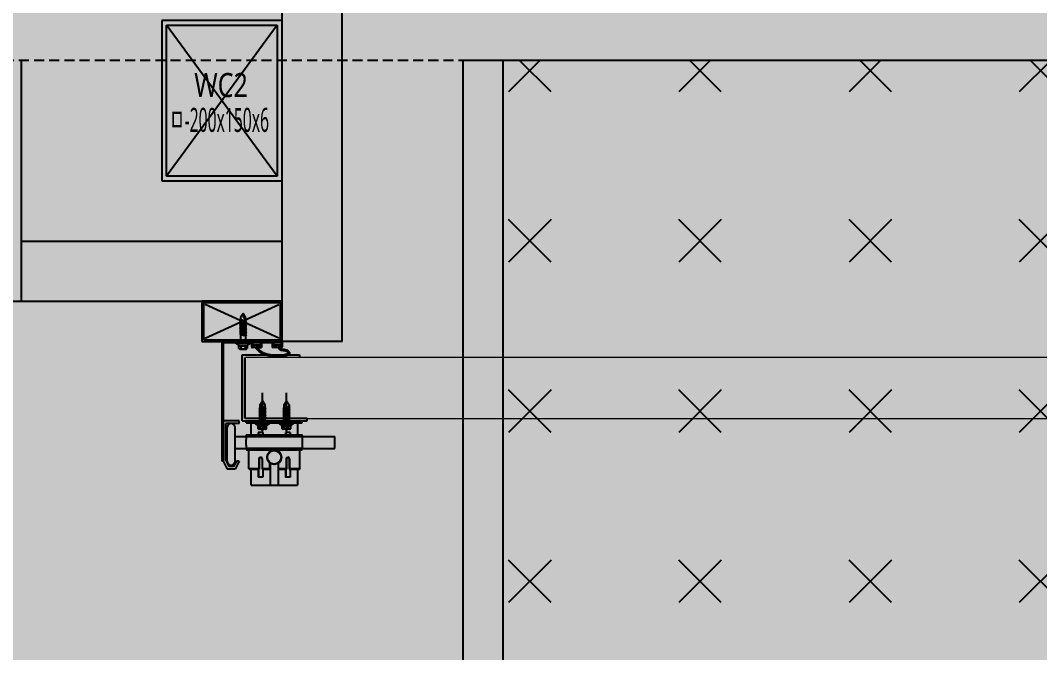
# Model space of a CAD drawing. Header units: millimetres. Extents: x 13515 to 183937, y -33900 to -660.
# Drawn here: x 119370.96 to 119390.84, y -19632.33 to -19620 of the extents above; entities that cross this region are included whole.
import ezdxf
from ezdxf.enums import TextEntityAlignment as Align

# ---------------------------------------------------------------- set-up
doc = ezdxf.new("R2010")
doc.units = ezdxf.units.MM
doc.header["$LTSCALE"] = 100
doc.header["$MEASUREMENT"] = 0
doc.header["$PDSIZE"] = -10
doc.linetypes.add('HIDDEN2', pattern=[0.1875, 0.125, -0.0625])
doc.layers.get('0').update_dxf_attribs({"linetype": 'CONTINUOUS'})
doc.layers.get('Defpoints').update_dxf_attribs({"color": 171, "linetype": 'CONTINUOUS'})
for name, color, linetype in [('254', 254, 'CONTINUOUS'), ('A0-000 XR 평면도$0$도크레벨러', 8, 'CONTINUOUS'), ('ELE9', 9, 'CONTINUOUS'), ('h COLUMN', 252, 'CONTINUOUS')]:
    doc.layers.add(name, color=color, linetype=linetype)
doc.styles.add('TE', font='malgun_0.ttf')

# ---------------------------------------------------------------- blocks, each defined once
blk = doc.blocks.new('*U142')
at = {"color": 0, "linetype": 'ByBlock'}
for p, q in [((100, 75), (-100, 75)), ((-100, 75), (-100, -75)), ((-94, 69), (94, 69)), ((-94, -69), (-94, 69)), ((94, 69), (94, -69)), ((100, -75), (100, 75)), ((-100, -75), (100, -75)), ((94, -69), (-94, -69))]:
    blk.add_line(p, q, dxfattribs=at)
at = {"layer": 'Defpoints'}
blk.add_point((0, 0), dxfattribs=at)
blk = doc.blocks.new('WC2')
at = {"layer": 'h COLUMN', "ltscale": 0.1}
for p, q in [((69, -94), (-69, 94)), ((69, 94), (-69, -94))]:
    blk.add_line(p, q, dxfattribs=at)
at = {"layer": 'h COLUMN', "ltscale": 0.1, "rotation": 90}
blk.add_blockref('*U142', (0, 0), dxfattribs=at)
at = {"layer": 'Defpoints', "style": 'TE'}
for s, width, p in [('WC2', 0.8, (-34.4, 19.4)), ('ㅁ-200x150x6', 0.5, (-65.3, -24))]:
    blk.add_text(s, height=30, dxfattribs=dict(at, width=width)).set_placement(p, align=Align.MIDDLE_LEFT)
blk = doc.blocks.new('지상1층 WC 배치')
at = {"ltscale": 10000}
blk.add_blockref('WC2', (64900, -26650), dxfattribs=at)
blk = doc.blocks.new('A0-000 XR 평면도$0$A$C38510432')
at = {"layer": 'A0-000 XR 평면도$0$도크레벨러', "ltscale": 0.1}
h = blk.add_hatch(dxfattribs=at)
h.set_pattern_fill('CROSS', color=256, scale=600, angle=45)
h.set_pattern_definition([(45, (-8091212.42, -1472050.7), (1e-14, 212.1320344), [75, -225]), (135, (-8091159.39, -1472050.7), (-212.1320344, 3e-14), [75, -225])])
h.paths.add_polyline_path([(0, 1950), (2950, 1950), (2950, 50), (0, 50)])
for points in [[(0, 2000), (3000, 2000), (3000, 0), (0, 0)], [(0, 1950), (2950, 1950), (2950, 50), (0, 50)]]:
    blk.add_lwpolyline(points, close=True, dxfattribs=at)
blk = doc.blocks.new('FGHJ')
at = {"layer": 'ELE9'}
h = blk.add_hatch(color=256, dxfattribs=at)
h.dxf.hatch_style = 1
edge = h.paths.add_edge_path()
edge.add_line((37046271.8, 39990), (37046269.8, 39990))
edge.add_spline(control_points=[(37046269.8, 39990), (37046270.1, 39989.5), (37046270.4, 39989), (37046270.8, 39988.5)], knot_values=[0, 0, 0, 0, 1.802776, 1.802776, 1.802776, 1.802776], degree=3, periodic=0)
edge.add_line((37046270.8, 39988.5), (37046271, 39988.3))
edge.add_line((37046271, 39988.3), (37046271.5, 39987.6))
edge.add_line((37046271.5, 39987.6), (37046272.4, 39987.3))
edge.add_line((37046272.4, 39987.3), (37046273.7, 39986.8))
edge.add_spline(control_points=[(37046273.7, 39986.8), (37046277.8, 39986.4), (37046282.7, 39985.8), (37046283.7, 39979.8), (37046279.5, 39978.3), (37046274.9, 39977.1), (37046267.1, 39976.7), (37046261.5, 39977.6), (37046258, 39978.1)], knot_values=[0, 0, 0, 0, 10.510022, 12.30215, 15.888405, 21.408051, 27.790202, 38.523805, 38.523805, 38.523805, 38.523805], degree=3, periodic=0)
edge.add_spline(control_points=[(37046258, 39978.1), (37046257.9, 39978.1), (37046254.7, 39978.8), (37046247.2, 39981.1), (37046242.2, 39986.8), (37046239.4, 39990)], knot_values=[81.368069, 81.368069, 81.368069, 81.368069, 81.427954, 91.382666, 103.911951, 103.911951, 103.911951, 103.911951], degree=3, periodic=0)
edge.add_line((37046239.4, 39990), (37046238.8, 39990))
edge.add_line((37046238.8, 39990), (37046238.8, 39992))
edge.add_line((37046238.8, 39992), (37046246.8, 39992))
edge.add_line((37046246.8, 39992), (37046246.8, 39990))
edge.add_line((37046246.8, 39990), (37046241.4, 39990))
edge.add_spline(control_points=[(37046241.4, 39990), (37046241.7, 39989.7), (37046242, 39989.3), (37046242.4, 39988.9)], knot_values=[101.110526, 101.110526, 101.110526, 101.110526, 102.614786, 102.614786, 102.614786, 102.614786], degree=3, periodic=0)
edge.add_line((37046242.4, 39988.9), (37046242.4, 39988.5))
edge.add_line((37046242.4, 39988.5), (37046242.7, 39988.5))
edge.add_spline(control_points=[(37046242.7, 39988.5), (37046242.8, 39988.4), (37046242.9, 39988.3), (37046244.1, 39987), (37046245.2, 39985.9), (37046247, 39984.4), (37046247.6, 39984), (37046248.8, 39983.1), (37046249.4, 39982.7), (37046251.7, 39981.5), (37046253.4, 39980.8), (37046256.1, 39980.1), (37046257, 39979.8), (37046258, 39979.6), (37046258.1, 39979.6), (37046258.2, 39979.6)], knot_values=[81.408921, 81.408921, 81.408921, 81.408921, 81.846453, 81.846453, 86.724969, 86.724969, 89.164228, 89.164228, 91.603486, 91.603486, 97.394899, 97.394899, 100.290605, 100.290605, 100.605478, 100.605478, 100.605478, 100.605478], degree=3, periodic=0)
edge.add_spline(control_points=[(37046258.2, 39979.6), (37046259, 39979.4), (37046259.8, 39979.3), (37046261.8, 39979), (37046262.9, 39978.9), (37046264.7, 39978.7), (37046265.3, 39978.6), (37046266, 39978.6)], knot_values=[72.981686, 72.981686, 72.981686, 72.981686, 75.56252, 75.56252, 79.405214, 79.405214, 81.408921, 81.408921, 81.408921, 81.408921], degree=3, periodic=0)
edge.add_spline(control_points=[(37046266, 39978.6), (37046266.8, 39978.5), (37046267.6, 39978.5), (37046268.5, 39978.5), (37046268.6, 39978.5), (37046268.7, 39978.5)], knot_values=[24.457688, 24.457688, 24.457688, 24.457688, 26.980257, 26.980257, 27.239597, 27.239597, 27.239597, 27.239597], degree=3, periodic=0)
edge.add_spline(control_points=[(37046268.7, 39978.5), (37046269.6, 39978.5), (37046270.4, 39978.5), (37046272.3, 39978.5), (37046273.4, 39978.6), (37046275.3, 39978.9), (37046276.3, 39979.1), (37046277.7, 39979.5), (37046278.2, 39979.6), (37046279, 39979.8), (37046279.3, 39979.9), (37046279.8, 39980.1), (37046280.1, 39980.2), (37046280.6, 39980.4), (37046280.9, 39980.4), (37046281.3, 39980.6), (37046281.5, 39980.7), (37046281.8, 39980.9), (37046281.9, 39981), (37046281.9, 39981.1), (37046281.9, 39981.1), (37046281.9, 39981.1), (37046281.9, 39981.1), (37046281.9, 39981.2), (37046281.9, 39981.3), (37046281.9, 39981.5), (37046281.9, 39981.6), (37046281.8, 39981.9), (37046281.7, 39982), (37046281.6, 39982.3), (37046281.5, 39982.5), (37046281.1, 39982.8), (37046280.9, 39982.9), (37046280.6, 39983.8), (37046279.9, 39983.9), (37046279.2, 39984.4), (37046278.5, 39984.7), (37046277.5, 39984.8), (37046276.9, 39984.9), (37046273.1, 39985.4)], knot_values=[0, 0, 0, 0, 2.699013, 2.699013, 5.918469, 5.918469, 9.137924, 9.137924, 10.747652, 10.747652, 11.552515, 11.552515, 12.357379, 12.357379, 13.187027, 13.187027, 14.016674, 14.016674, 14.846322, 14.846322, 15.271824, 15.271824, 15.697327, 15.697327, 16.368626, 16.368626, 17.039926, 17.039926, 17.711225, 17.711225, 18.939482, 18.939482, 20.167739, 20.167739, 21.883718, 21.883718, 23.599698, 23.599698, 24.457688, 24.457688, 24.457688, 24.457688], degree=3, periodic=0)
edge.add_spline(control_points=[(37046273.1, 39985.4), (37046272.5, 39985.6), (37046272, 39985.8), (37046271.1, 39986.3), (37046270.7, 39986.5), (37046270.2, 39986.9), (37046270.1, 39987.1), (37046269.8, 39987.4), (37046269.6, 39987.6), (37046269.2, 39988), (37046269, 39988.4), (37046268.7, 39988.9), (37046268.6, 39989.1), (37046267.8, 39990)], knot_values=[0, 0, 0, 0, 1.654202, 1.654202, 2.776859, 2.776859, 3.338188, 3.338188, 3.899517, 3.899517, 4.888564, 4.888564, 5.545615, 5.545615, 5.545615, 5.545615], degree=3, periodic=0)
edge.add_line((37046267.8, 39990), (37046263.8, 39990))
edge.add_line((37046263.8, 39990), (37046263.8, 39992))
edge.add_line((37046263.8, 39992), (37046271.8, 39992))
edge.add_line((37046271.8, 39992), (37046271.8, 39990))
for p, q in [((37046274.1, 39996.3), (37046274.1, 40471.3)), ((37045949.1, 40121.3), (37046274.1, 40121.3)), ((37045874.1, 40046.3), (37046274.1, 40046.3)), ((37046274.1, 40046.3), (37046174.1, 40046.3)), ((37046174.1, 40046.3), (37046174.1, 39996.3)), ((37046176.1, 40042.3), (37046176.1, 40000.3)), ((37046270.1, 40044.3), (37046178.1, 40044.3)), ((37046178.1, 40000.3), (37046270.1, 40042.3)), ((37046270.1, 40000.3), (37046178.1, 40042.3)), ((37046272.1, 40000.3), (37046272.1, 40042.3)), ((37046274.1, 39996.3), (37046274.1, 40046.3)), ((37046225.6, 40030.8), (37046222.4, 40026)), ((37046222.4, 40026), (37046222.4, 40022.5)), ((37046222.4, 40023.9), (37046226.7, 40022.1)), ((37046228.7, 40026), (37046225.6, 40030.8)), ((37046226.3, 40025.8), (37046225.6, 40030.8)), ((37046228.7, 40023.3), (37046226.3, 40025.8)), ((37046228.7, 40026), (37046228.7, 40021.7)), ((37046221.4, 40022.5), (37046222.4, 40023.3)), ((37046222.4, 40022.9), (37046221.4, 40022.5)), ((37046221.4, 40022.5), (37046229.7, 40019.1)), ((37046221.4, 40022.5), (37046229.7, 40019.1)), ((37046222.4, 40022.5), (37046221.4, 40022.5)), ((37046221.4, 40022.5), (37046222.4, 40021.7)), ((37046221.4, 40020.7), (37046222.4, 40021.5)), ((37046222.4, 40021.1), (37046221.4, 40020.7)), ((37046221.4, 40020.7), (37046229.7, 40017.3)), ((37046221.4, 40020.7), (37046229.7, 40017.3)), ((37046222.4, 40020.7), (37046221.4, 40020.7)), ((37046221.4, 40020.7), (37046222.4, 40019.9)), ((37046221.4, 40018.8), (37046222.4, 40019.7)), ((37046222.4, 40019.2), (37046221.4, 40018.8)), ((37046221.4, 40018.8), (37046229.7, 40015.4)), ((37046221.4, 40018.8), (37046229.7, 40015.4)), ((37046222.4, 40018.8), (37046221.4, 40018.8)), ((37046221.4, 40018.8), (37046222.4, 40018)), ((37046221.4, 40017), (37046222.4, 40017.8)), ((37046222.4, 40017.4), (37046221.4, 40017)), ((37046221.4, 40017), (37046229.7, 40013.6)), ((37046221.4, 40017), (37046229.7, 40013.6)), ((37046222.4, 40017), (37046221.4, 40017)), ((37046221.4, 40017), (37046222.4, 40016.2)), ((37046221.4, 40015.2), (37046222.4, 40016)), ((37046222.4, 40015.6), (37046221.4, 40015.2)), ((37046221.4, 40015.2), (37046229.7, 40011.8)), ((37046221.4, 40015.2), (37046229.7, 40011.8)), ((37046222.4, 40015.2), (37046221.4, 40015.2)), ((37046221.4, 40015.2), (37046222.4, 40014.4)), ((37046221.4, 40013.3), (37046222.4, 40014.2)), ((37046222.4, 40013.7), (37046221.4, 40013.3)), ((37046221.4, 40013.3), (37046229.7, 40009.9)), ((37046221.4, 40013.3), (37046229.7, 40009.9)), ((37046222.4, 40013.3), (37046221.4, 40013.3)), ((37046221.4, 40013.3), (37046222.4, 40012.5)), ((37046221.4, 40011.5), (37046222.4, 40012.3)), ((37046222.4, 40011.9), (37046221.4, 40011.5)), ((37046221.4, 40011.5), (37046229.7, 40008.1)), ((37046221.4, 40011.5), (37046229.7, 40008.1)), ((37046222.4, 40011.5), (37046221.4, 40011.5)), ((37046221.4, 40011.5), (37046222.4, 40010.7)), ((37046228.7, 40019.9), (37046222.4, 40022.5)), ((37046222.4, 40021.7), (37046222.4, 40020.7)), ((37046222.4, 40021.7), (37046228.7, 40019.1)), ((37046228.7, 40018.1), (37046222.4, 40020.7)), ((37046222.4, 40019.9), (37046222.4, 40018.8)), ((37046222.4, 40019.9), (37046228.7, 40017.3)), ((37046228.7, 40016.2), (37046222.4, 40018.8)), ((37046222.4, 40018), (37046222.4, 40017)), ((37046222.4, 40018), (37046228.7, 40015.4)), ((37046228.7, 40014.4), (37046222.4, 40017)), ((37046222.4, 40016.2), (37046222.4, 40015.2)), ((37046222.4, 40016.2), (37046228.7, 40013.6)), ((37046228.7, 40012.6), (37046222.4, 40015.2)), ((37046222.4, 40014.4), (37046222.4, 40013.3)), ((37046222.4, 40014.4), (37046228.7, 40011.8)), ((37046228.7, 40010.7), (37046222.4, 40013.3)), ((37046222.4, 40012.5), (37046222.4, 40011.5)), ((37046222.4, 40012.5), (37046228.7, 40009.9)), ((37046228.7, 40008.9), (37046222.4, 40011.5)), ((37046226.7, 40022.1), (37046228.7, 40023.3)), ((37046226.7, 40022.2), (37046229.7, 40020.9)), ((37046226.7, 40022.2), (37046229.7, 40020.9)), ((37046227.7, 40022.2), (37046226.7, 40022.2)), ((37046226.7, 40022.2), (37046227.7, 40021.4)), ((37046228.7, 40021.7), (37046227.7, 40022.2)), ((37046227.7, 40021.4), (37046228.7, 40020.9)), ((37046229.7, 40020.9), (37046228.7, 40021.7)), ((37046228.7, 40020.9), (37046228.7, 40019.9)), ((37046228.7, 40020.9), (37046229.7, 40020.9)), ((37046228.7, 40020.5), (37046229.7, 40020.9)), ((37046229.7, 40020.9), (37046228.7, 40020.1)), ((37046229.7, 40019.1), (37046228.7, 40019.9)), ((37046228.7, 40019.1), (37046228.7, 40018.1)), ((37046228.7, 40018.7), (37046229.7, 40019.1)), ((37046229.7, 40019.1), (37046228.7, 40018.3)), ((37046228.7, 40019.1), (37046229.7, 40019.1)), ((37046229.7, 40017.3), (37046228.7, 40018.1)), ((37046228.7, 40017.3), (37046228.7, 40016.2)), ((37046228.7, 40016.9), (37046229.7, 40017.3)), ((37046229.7, 40017.3), (37046228.7, 40016.5)), ((37046228.7, 40017.3), (37046229.7, 40017.3)), ((37046229.7, 40015.4), (37046228.7, 40016.2)), ((37046228.7, 40015.4), (37046228.7, 40014.4)), ((37046228.7, 40015.4), (37046229.7, 40015.4)), ((37046228.7, 40015), (37046229.7, 40015.4)), ((37046229.7, 40015.4), (37046228.7, 40014.6)), ((37046229.7, 40013.6), (37046228.7, 40014.4)), ((37046228.7, 40013.6), (37046228.7, 40012.6)), ((37046228.7, 40013.2), (37046229.7, 40013.6)), ((37046229.7, 40013.6), (37046228.7, 40012.8)), ((37046228.7, 40013.6), (37046229.7, 40013.6)), ((37046229.7, 40011.8), (37046228.7, 40012.6)), ((37046228.7, 40011.8), (37046228.7, 40010.7)), ((37046228.7, 40011.4), (37046229.7, 40011.8)), ((37046229.7, 40011.8), (37046228.7, 40011)), ((37046228.7, 40011.8), (37046229.7, 40011.8)), ((37046221.4, 40009.7), (37046222.4, 40010.5)), ((37046222.4, 40010.1), (37046221.4, 40009.7)), ((37046221.4, 40009.7), (37046229.7, 40006.3)), ((37046221.4, 40009.7), (37046229.7, 40006.3)), ((37046222.4, 40009.7), (37046221.4, 40009.7)), ((37046221.4, 40009.7), (37046222.4, 40008.9)), ((37046221.4, 40007.8), (37046222.4, 40008.7)), ((37046222.4, 40008.3), (37046221.4, 40007.8)), ((37046221.4, 40007.8), (37046229.7, 40004.4)), ((37046221.4, 40007.8), (37046229.7, 40004.4)), ((37046222.4, 40007.8), (37046221.4, 40007.8)), ((37046221.4, 40007.8), (37046222.4, 40007)), ((37046221.4, 40006), (37046222.4, 40006.8)), ((37046222.4, 40006.4), (37046221.4, 40006)), ((37046221.4, 40006), (37046227.3, 40003.6)), ((37046222.4, 40006), (37046221.4, 40006)), ((37046221.4, 40006), (37046222.4, 40005.2)), ((37046222.4, 40010.7), (37046222.4, 40009.7)), ((37046222.4, 40010.7), (37046228.7, 40008.1)), ((37046228.7, 40007.1), (37046222.4, 40009.7)), ((37046222.4, 40008.9), (37046222.4, 40007.8)), ((37046222.4, 40008.9), (37046228.7, 40006.3)), ((37046228.7, 40005.2), (37046222.4, 40007.8)), ((37046222.4, 40007), (37046222.4, 40006)), ((37046222.4, 40007), (37046228.7, 40004.4)), ((37046228.2, 40003.6), (37046222.4, 40006)), ((37046222.4, 40005.2), (37046222.4, 39996.3)), ((37046222.4, 40005.2), (37046226.3, 40003.6)), ((37046229.7, 40009.9), (37046228.7, 40010.7)), ((37046228.7, 40009.9), (37046228.7, 40008.9)), ((37046228.7, 40009.5), (37046229.7, 40009.9)), ((37046229.7, 40009.9), (37046228.7, 40009.1)), ((37046228.7, 40009.9), (37046229.7, 40009.9)), ((37046229.7, 40008.1), (37046228.7, 40008.9)), ((37046228.7, 40008.1), (37046228.7, 40007.1)), ((37046228.7, 40007.7), (37046229.7, 40008.1)), ((37046229.7, 40008.1), (37046228.7, 40007.3)), ((37046228.7, 40008.1), (37046229.7, 40008.1)), ((37046229.7, 40006.3), (37046228.7, 40007.1)), ((37046228.7, 40006.3), (37046228.7, 40005.2)), ((37046228.7, 40005.9), (37046229.7, 40006.3)), ((37046229.7, 40006.3), (37046228.7, 40005.5)), ((37046228.7, 40006.3), (37046229.7, 40006.3)), ((37046229.7, 40004.4), (37046228.7, 40005.2)), ((37046228.7, 40004.4), (37046228.7, 39996.3)), ((37046228.7, 40004), (37046229.7, 40004.4)), ((37046229.7, 40004.4), (37046228.7, 40003.6)), ((37046228.7, 40004.4), (37046229.7, 40004.4)), ((37046174.1, 39996.3), (37046274.1, 39996.3)), ((37046178.1, 39998.3), (37046270.1, 39998.3)), ((37046247, 39996.3), (37046199.1, 39996.3)), ((37046199.1, 39996.3), (37046199.1, 39847.1)), ((37046200.7, 39994.7), (37046200.7, 39847.1)), ((37046200.7, 39994.7), (37046237.6, 39994.7)), ((37046216.6, 39993.9), (37046216.6, 39994.7)), ((37046216.6, 39994.7), (37046234.6, 39994.7)), ((37046234.6, 39993.9), (37046216.6, 39993.9)), ((37046221.3, 39990.9), (37046216.6, 39993.9)), ((37046216.6, 39993.9), (37046234.6, 39993.9)), ((37046220.3, 39990.9), (37046230.8, 39990.9)), ((37046220.3, 39987.2), (37046220.3, 39990.9)), ((37046229.9, 39990.9), (37046221.3, 39990.9)), ((37046221.5, 39986.7), (37046229.6, 39986.7)), ((37046222.9, 39987.2), (37046222.9, 39990.9)), ((37046228.3, 39987.2), (37046228.3, 39990.9)), ((37046234.6, 39993.9), (37046229.9, 39990.9)), ((37046230.8, 39987.2), (37046230.8, 39990.9)), ((37046234.6, 39994.7), (37046234.6, 39993.9)), ((37046236.1, 39996.3), (37046236.1, 39989.5)), ((37046236.1, 39996.3), (37046236.5, 39996.3)), ((37046239.4, 39988.5), (37046237.1, 39988.5)), ((37046237.4, 39995), (37046237.4, 39990)), ((37046237.4, 39995), (37046247, 39995)), ((37046239.4, 39990), (37046237.4, 39990)), ((37046237.6, 39994.7), (37046237.6, 39996.3)), ((37046272.5, 39996.3), (37046237.6, 39996.3)), ((37046238.8, 39992), (37046246.8, 39992)), ((37046238.8, 39992), (37046238.8, 39990)), ((37046238.8, 39990), (37046238.8, 39992)), ((37046238.8, 39992), (37046246.8, 39992)), ((37046238.8, 39990), (37046238.8, 39992)), ((37046238.8, 39992), (37046246.8, 39992)), ((37046239.4, 39990), (37046238.8, 39990)), ((37046239.4, 39990), (37046238.8, 39990)), ((37046239.4, 39990), (37046238.8, 39990)), ((37046239.4, 39990), (37046239.4, 39988.5)), ((37046246.8, 39990), (37046241.4, 39990)), ((37046246.8, 39990), (37046241.4, 39990)), ((37046246.8, 39990), (37046241.4, 39990)), ((37046242.4, 39990), (37046247, 39990)), ((37046242.4, 39990), (37046242.4, 39988.5)), ((37046242.4, 39988.9), (37046242.4, 39988.5)), ((37046242.4, 39988.9), (37046242.4, 39988.5)), ((37046242.4, 39988.5), (37046248.3, 39988.5)), ((37046242.4, 39988.5), (37046242.7, 39988.5)), ((37046242.4, 39988.5), (37046242.7, 39988.5)), ((37046246.8, 39992), (37046246.8, 39990)), ((37046246.8, 39992), (37046246.8, 39990)), ((37046246.8, 39992), (37046246.8, 39990)), ((37046247, 39995), (37046247, 39990)), ((37046248.3, 39994), (37046248.3, 39988.5)), ((37046249.3, 39995), (37046254.6, 39995)), ((37046254.6, 39995), (37046255.1, 39995.3)), ((37046255.1, 39995.3), (37046255.6, 39995)), ((37046255.6, 39995), (37046260.9, 39995)), ((37046261.9, 39994), (37046261.9, 39988.5)), ((37046267.8, 39988.5), (37046261.9, 39988.5)), ((37046263.2, 39995), (37046263.2, 39990)), ((37046272.8, 39995), (37046263.2, 39995)), ((37046267.8, 39990), (37046263.2, 39990)), ((37046271.8, 39992), (37046263.8, 39992)), ((37046263.8, 39992), (37046263.8, 39990)), ((37046263.8, 39992), (37046271.8, 39992)), ((37046263.8, 39990), (37046263.8, 39992)), ((37046263.8, 39992), (37046271.8, 39992)), ((37046263.8, 39990), (37046263.8, 39992)), ((37046263.8, 39990), (37046267.8, 39990)), ((37046267.8, 39990), (37046263.8, 39990)), ((37046267.8, 39990), (37046263.8, 39990)), ((37046267.8, 39990), (37046267.8, 39988.5)), ((37046269.8, 39990), (37046271.8, 39990)), ((37046271.8, 39990), (37046269.8, 39990)), ((37046271.8, 39990), (37046269.8, 39990)), ((37046270.8, 39990), (37046272.8, 39990)), ((37046270.8, 39990), (37046270.8, 39988.5)), ((37046270.8, 39988.5), (37046273.1, 39988.5)), ((37046271, 39988.3), (37046270.8, 39988.5)), ((37046271.5, 39987.6), (37046271, 39988.3)), ((37046272.4, 39987.3), (37046271.5, 39987.6)), ((37046271.8, 39992), (37046271.8, 39990)), ((37046271.8, 39992), (37046271.8, 39990)), ((37046271.8, 39992), (37046271.8, 39990)), ((37046273.7, 39986.8), (37046272.4, 39987.3)), ((37046272.8, 39995), (37046272.8, 39990)), ((37046274.1, 39996.3), (37046273.6, 39996.3)), ((37046349.1, 39996.3), (37046274.1, 39996.3)), ((37046274.1, 39996.3), (37046274.1, 39989.5)), ((37046224.5, 39897.1), (37046224.5, 39979.5)), ((37046224.5, 39979.5), (37046295.9, 39979.5)), ((37046227.7, 39900.3), (37046227.7, 39976.3)), ((37046295.9, 39979.5), (37046295.9, 39976.3)), ((37046200.7, 39847.1), (37046200.7, 39931.4)), ((37046249.5, 39881.8), (37046249.5, 39932.2)), ((37046279.5, 39881.8), (37046279.5, 39932.2)), ((37046253.7, 39913.7), (37046245.4, 39910.3)), ((37046253.7, 39913.7), (37046245.4, 39910.3)), ((37046248.4, 39913.4), (37046245.4, 39912.1)), ((37046248.4, 39913.4), (37046245.4, 39912.1)), ((37046245.4, 39912.1), (37046246.4, 39913)), ((37046246.4, 39911.7), (37046245.4, 39912.1)), ((37046245.4, 39912.1), (37046246.4, 39911.3)), ((37046246.4, 39912.1), (37046245.4, 39912.1)), ((37046253.7, 39911.9), (37046245.4, 39908.5)), ((37046253.7, 39911.9), (37046245.4, 39908.5)), ((37046245.4, 39910.3), (37046246.4, 39911.1)), ((37046246.4, 39909.9), (37046245.4, 39910.3)), ((37046245.4, 39910.3), (37046246.4, 39909.5)), ((37046246.4, 39910.3), (37046245.4, 39910.3)), ((37046253.7, 39910.1), (37046245.4, 39906.7)), ((37046253.7, 39910.1), (37046245.4, 39906.7)), ((37046246.4, 39917.2), (37046249.5, 39922)), ((37046246.4, 39917.2), (37046246.4, 39913)), ((37046246.4, 39914.5), (37046248.8, 39917)), ((37046248.4, 39913.4), (37046246.4, 39914.5)), ((37046246.4, 39911.1), (37046252.7, 39913.7)), ((37046246.4, 39913), (37046247.4, 39913.4)), ((37046252.7, 39912.9), (37046246.4, 39910.3)), ((37046247.4, 39912.6), (37046246.4, 39912.1)), ((37046246.4, 39912.1), (37046246.4, 39911.1)), ((37046246.4, 39909.3), (37046252.7, 39911.9)), ((37046252.7, 39911.1), (37046246.4, 39908.5)), ((37046246.4, 39910.3), (37046246.4, 39909.3)), ((37046246.4, 39907.5), (37046252.7, 39910.1)), ((37046247.4, 39913.4), (37046248.4, 39913.4)), ((37046248.4, 39913.4), (37046247.4, 39912.6)), ((37046252.7, 39915.2), (37046248.4, 39913.4)), ((37046248.8, 39917), (37046249.5, 39922)), ((37046249.5, 39922), (37046252.7, 39917.2)), ((37046252.7, 39917.2), (37046252.7, 39913.7)), ((37046253.7, 39913.7), (37046252.7, 39914.5)), ((37046252.7, 39914.1), (37046253.7, 39913.7)), ((37046252.7, 39913.7), (37046253.7, 39913.7)), ((37046253.7, 39913.7), (37046252.7, 39912.9)), ((37046252.7, 39912.9), (37046252.7, 39911.9)), ((37046253.7, 39911.9), (37046252.7, 39912.7)), ((37046252.7, 39912.3), (37046253.7, 39911.9)), ((37046252.7, 39911.9), (37046253.7, 39911.9)), ((37046253.7, 39911.9), (37046252.7, 39911.1)), ((37046252.7, 39911.1), (37046252.7, 39910.1)), ((37046253.7, 39910.1), (37046252.7, 39910.9)), ((37046252.7, 39910.5), (37046253.7, 39910.1)), ((37046252.7, 39910.1), (37046253.7, 39910.1)), ((37046253.7, 39910.1), (37046252.7, 39909.3)), ((37046283.7, 39913.7), (37046275.4, 39910.3)), ((37046283.7, 39913.7), (37046275.4, 39910.3)), ((37046278.4, 39913.4), (37046275.4, 39912.1)), ((37046278.4, 39913.4), (37046275.4, 39912.1)), ((37046275.4, 39912.1), (37046276.4, 39913)), ((37046276.4, 39911.7), (37046275.4, 39912.1)), ((37046275.4, 39912.1), (37046276.4, 39911.3)), ((37046276.4, 39912.1), (37046275.4, 39912.1)), ((37046283.7, 39911.9), (37046275.4, 39908.5)), ((37046283.7, 39911.9), (37046275.4, 39908.5)), ((37046275.4, 39910.3), (37046276.4, 39911.1)), ((37046276.4, 39909.9), (37046275.4, 39910.3)), ((37046275.4, 39910.3), (37046276.4, 39909.5)), ((37046276.4, 39910.3), (37046275.4, 39910.3)), ((37046283.7, 39910.1), (37046275.4, 39906.7)), ((37046283.7, 39910.1), (37046275.4, 39906.7)), ((37046276.4, 39917.2), (37046279.5, 39922)), ((37046276.4, 39917.2), (37046276.4, 39913)), ((37046276.4, 39914.5), (37046278.8, 39917)), ((37046278.4, 39913.4), (37046276.4, 39914.5)), ((37046276.4, 39911.1), (37046282.7, 39913.7)), ((37046276.4, 39913), (37046277.4, 39913.4)), ((37046282.7, 39912.9), (37046276.4, 39910.3)), ((37046277.4, 39912.6), (37046276.4, 39912.1)), ((37046276.4, 39912.1), (37046276.4, 39911.1)), ((37046276.4, 39909.3), (37046282.7, 39911.9)), ((37046282.7, 39911.1), (37046276.4, 39908.5)), ((37046276.4, 39910.3), (37046276.4, 39909.3)), ((37046276.4, 39907.5), (37046282.7, 39910.1)), ((37046277.4, 39913.4), (37046278.4, 39913.4)), ((37046278.4, 39913.4), (37046277.4, 39912.6)), ((37046282.7, 39915.2), (37046278.4, 39913.4)), ((37046278.8, 39917), (37046279.5, 39922)), ((37046279.5, 39922), (37046282.7, 39917.2)), ((37046282.7, 39917.2), (37046282.7, 39913.7)), ((37046283.7, 39913.7), (37046282.7, 39914.5)), ((37046282.7, 39914.1), (37046283.7, 39913.7)), ((37046282.7, 39913.7), (37046283.7, 39913.7)), ((37046283.7, 39913.7), (37046282.7, 39912.9)), ((37046282.7, 39912.9), (37046282.7, 39911.9)), ((37046283.7, 39911.9), (37046282.7, 39912.7)), ((37046282.7, 39912.3), (37046283.7, 39911.9)), ((37046282.7, 39911.9), (37046283.7, 39911.9)), ((37046283.7, 39911.9), (37046282.7, 39911.1)), ((37046282.7, 39911.1), (37046282.7, 39910.1)), ((37046283.7, 39910.1), (37046282.7, 39910.9)), ((37046282.7, 39910.5), (37046283.7, 39910.1)), ((37046282.7, 39910.1), (37046283.7, 39910.1)), ((37046283.7, 39910.1), (37046282.7, 39909.3)), ((37046220.7, 39897.1), (37046200.7, 39897.1)), ((37046220.7, 39893.9), (37046220.7, 39897.1)), ((37046224.5, 39897.1), (37046305.3, 39897.1)), ((37046305.3, 39900.3), (37046228.7, 39900.3)), ((37046229.3, 39897.1), (37046299.3, 39897.1)), ((37046229.3, 39894.8), (37046229.3, 39897.1)), ((37046245.4, 39908.5), (37046246.4, 39909.3)), ((37046246.4, 39908.1), (37046245.4, 39908.5)), ((37046245.4, 39908.5), (37046246.4, 39907.7)), ((37046246.4, 39908.5), (37046245.4, 39908.5)), ((37046253.7, 39908.2), (37046245.4, 39904.8)), ((37046253.7, 39908.2), (37046245.4, 39904.8)), ((37046245.4, 39906.7), (37046246.4, 39907.5)), ((37046246.4, 39906.2), (37046245.4, 39906.7)), ((37046245.4, 39906.7), (37046246.4, 39905.8)), ((37046246.4, 39906.7), (37046245.4, 39906.7)), ((37046253.7, 39906.4), (37046245.4, 39903)), ((37046253.7, 39906.4), (37046245.4, 39903)), ((37046245.4, 39904.8), (37046246.4, 39905.6)), ((37046246.4, 39904.4), (37046245.4, 39904.8)), ((37046245.4, 39904.8), (37046246.4, 39904)), ((37046246.4, 39904.8), (37046245.4, 39904.8)), ((37046253.7, 39904.6), (37046245.4, 39901.2)), ((37046253.7, 39904.6), (37046245.4, 39901.2)), ((37046245.4, 39903), (37046246.4, 39903.8)), ((37046246.4, 39902.6), (37046245.4, 39903)), ((37046245.4, 39903), (37046246.4, 39902.2)), ((37046246.4, 39903), (37046245.4, 39903)), ((37046253.7, 39902.7), (37046245.4, 39899.3)), ((37046253.7, 39902.7), (37046245.4, 39899.3)), ((37046245.4, 39901.2), (37046246.4, 39902)), ((37046246.4, 39900.7), (37046245.4, 39901.2)), ((37046245.4, 39901.2), (37046246.4, 39900.3)), ((37046246.4, 39901.2), (37046245.4, 39901.2)), ((37046253.7, 39900.9), (37046245.4, 39897.5)), ((37046253.7, 39900.9), (37046245.4, 39897.5)), ((37046245.4, 39899.3), (37046246.4, 39900.1)), ((37046246.4, 39898.9), (37046245.4, 39899.3)), ((37046245.4, 39899.3), (37046246.4, 39898.5)), ((37046246.4, 39899.3), (37046245.4, 39899.3)), ((37046253.7, 39899.1), (37046245.4, 39895.7)), ((37046253.7, 39899.1), (37046245.4, 39895.7)), ((37046245.4, 39897.5), (37046246.4, 39898.3)), ((37046246.4, 39897.1), (37046245.4, 39897.5)), ((37046245.4, 39897.5), (37046246.4, 39896.7)), ((37046246.4, 39897.5), (37046245.4, 39897.5)), ((37046252.7, 39909.3), (37046246.4, 39906.7)), ((37046246.4, 39908.5), (37046246.4, 39907.5)), ((37046246.4, 39905.6), (37046252.7, 39908.2)), ((37046252.7, 39907.4), (37046246.4, 39904.8)), ((37046246.4, 39906.7), (37046246.4, 39905.6)), ((37046246.4, 39903.8), (37046252.7, 39906.4)), ((37046252.7, 39905.6), (37046246.4, 39903)), ((37046246.4, 39904.8), (37046246.4, 39903.8)), ((37046246.4, 39902), (37046252.7, 39904.6)), ((37046252.7, 39903.8), (37046246.4, 39901.2)), ((37046246.4, 39903), (37046246.4, 39902)), ((37046246.4, 39900.1), (37046252.7, 39902.7)), ((37046252.7, 39901.9), (37046246.4, 39899.3)), ((37046246.4, 39901.2), (37046246.4, 39900.1)), ((37046246.4, 39898.3), (37046252.7, 39900.9)), ((37046252.7, 39900.1), (37046246.4, 39897.5)), ((37046246.4, 39899.3), (37046246.4, 39898.3)), ((37046246.4, 39896.5), (37046252.7, 39899.1)), ((37046252.7, 39898.3), (37046246.4, 39895.7)), ((37046246.4, 39897.5), (37046246.4, 39896.5)), ((37046246.9, 39894.8), (37046252.7, 39897.2)), ((37046253.7, 39897.2), (37046247.8, 39894.8)), ((37046252.7, 39909.3), (37046252.7, 39908.2)), ((37046253.7, 39908.2), (37046252.7, 39909)), ((37046252.7, 39908.6), (37046253.7, 39908.2)), ((37046252.7, 39908.2), (37046253.7, 39908.2)), ((37046253.7, 39908.2), (37046252.7, 39907.4)), ((37046252.7, 39907.4), (37046252.7, 39906.4)), ((37046253.7, 39906.4), (37046252.7, 39907.2)), ((37046252.7, 39906.8), (37046253.7, 39906.4)), ((37046252.7, 39906.4), (37046253.7, 39906.4)), ((37046253.7, 39906.4), (37046252.7, 39905.6)), ((37046252.7, 39905.6), (37046252.7, 39904.6)), ((37046253.7, 39904.6), (37046252.7, 39905.4)), ((37046252.7, 39905), (37046253.7, 39904.6)), ((37046252.7, 39904.6), (37046253.7, 39904.6)), ((37046253.7, 39904.6), (37046252.7, 39903.8)), ((37046252.7, 39903.8), (37046252.7, 39902.7)), ((37046253.7, 39902.7), (37046252.7, 39903.5)), ((37046252.7, 39903.1), (37046253.7, 39902.7)), ((37046252.7, 39902.7), (37046253.7, 39902.7)), ((37046253.7, 39902.7), (37046252.7, 39901.9)), ((37046252.7, 39901.9), (37046252.7, 39900.9)), ((37046253.7, 39900.9), (37046252.7, 39901.7)), ((37046252.7, 39901.3), (37046253.7, 39900.9)), ((37046252.7, 39900.9), (37046253.7, 39900.9)), ((37046253.7, 39900.9), (37046252.7, 39900.1)), ((37046252.7, 39900.1), (37046252.7, 39899.1)), ((37046253.7, 39899.1), (37046252.7, 39899.9)), ((37046252.7, 39899.5), (37046253.7, 39899.1)), ((37046252.7, 39899.1), (37046253.7, 39899.1)), ((37046253.7, 39899.1), (37046252.7, 39898.3)), ((37046252.7, 39898.3), (37046252.7, 39897.2)), ((37046253.7, 39897.2), (37046252.7, 39898)), ((37046252.7, 39897.6), (37046253.7, 39897.2)), ((37046252.7, 39897.2), (37046253.7, 39897.2)), ((37046253.7, 39897.2), (37046252.7, 39896.4)), ((37046275.4, 39908.5), (37046276.4, 39909.3)), ((37046276.4, 39908.1), (37046275.4, 39908.5)), ((37046275.4, 39908.5), (37046276.4, 39907.7)), ((37046276.4, 39908.5), (37046275.4, 39908.5)), ((37046283.7, 39908.2), (37046275.4, 39904.8)), ((37046283.7, 39908.2), (37046275.4, 39904.8)), ((37046275.4, 39906.7), (37046276.4, 39907.5)), ((37046276.4, 39906.2), (37046275.4, 39906.7)), ((37046275.4, 39906.7), (37046276.4, 39905.8)), ((37046276.4, 39906.7), (37046275.4, 39906.7)), ((37046283.7, 39906.4), (37046275.4, 39903)), ((37046283.7, 39906.4), (37046275.4, 39903)), ((37046275.4, 39904.8), (37046276.4, 39905.6)), ((37046276.4, 39904.4), (37046275.4, 39904.8)), ((37046275.4, 39904.8), (37046276.4, 39904)), ((37046276.4, 39904.8), (37046275.4, 39904.8)), ((37046283.7, 39904.6), (37046275.4, 39901.2)), ((37046283.7, 39904.6), (37046275.4, 39901.2)), ((37046275.4, 39903), (37046276.4, 39903.8)), ((37046276.4, 39902.6), (37046275.4, 39903)), ((37046275.4, 39903), (37046276.4, 39902.2)), ((37046276.4, 39903), (37046275.4, 39903)), ((37046283.7, 39902.7), (37046275.4, 39899.3)), ((37046283.7, 39902.7), (37046275.4, 39899.3)), ((37046275.4, 39901.2), (37046276.4, 39902)), ((37046276.4, 39900.7), (37046275.4, 39901.2)), ((37046275.4, 39901.2), (37046276.4, 39900.3)), ((37046276.4, 39901.2), (37046275.4, 39901.2)), ((37046283.7, 39900.9), (37046275.4, 39897.5)), ((37046283.7, 39900.9), (37046275.4, 39897.5)), ((37046275.4, 39899.3), (37046276.4, 39900.1)), ((37046276.4, 39898.9), (37046275.4, 39899.3)), ((37046275.4, 39899.3), (37046276.4, 39898.5)), ((37046276.4, 39899.3), (37046275.4, 39899.3)), ((37046283.7, 39899.1), (37046275.4, 39895.7)), ((37046283.7, 39899.1), (37046275.4, 39895.7)), ((37046275.4, 39897.5), (37046276.4, 39898.3)), ((37046276.4, 39897.1), (37046275.4, 39897.5)), ((37046275.4, 39897.5), (37046276.4, 39896.7)), ((37046276.4, 39897.5), (37046275.4, 39897.5)), ((37046282.7, 39909.3), (37046276.4, 39906.7)), ((37046276.4, 39908.5), (37046276.4, 39907.5)), ((37046276.4, 39905.6), (37046282.7, 39908.2)), ((37046282.7, 39907.4), (37046276.4, 39904.8)), ((37046276.4, 39906.7), (37046276.4, 39905.6)), ((37046276.4, 39903.8), (37046282.7, 39906.4)), ((37046282.7, 39905.6), (37046276.4, 39903)), ((37046276.4, 39904.8), (37046276.4, 39903.8)), ((37046276.4, 39902), (37046282.7, 39904.6)), ((37046282.7, 39903.8), (37046276.4, 39901.2)), ((37046276.4, 39903), (37046276.4, 39902)), ((37046276.4, 39900.1), (37046282.7, 39902.7)), ((37046282.7, 39901.9), (37046276.4, 39899.3)), ((37046276.4, 39901.2), (37046276.4, 39900.1)), ((37046276.4, 39898.3), (37046282.7, 39900.9)), ((37046282.7, 39900.1), (37046276.4, 39897.5)), ((37046276.4, 39899.3), (37046276.4, 39898.3)), ((37046276.4, 39896.5), (37046282.7, 39899.1)), ((37046282.7, 39898.3), (37046276.4, 39895.7)), ((37046276.4, 39897.5), (37046276.4, 39896.5)), ((37046276.9, 39894.8), (37046282.7, 39897.2)), ((37046283.7, 39897.2), (37046277.8, 39894.8)), ((37046282.7, 39909.3), (37046282.7, 39908.2)), ((37046283.7, 39908.2), (37046282.7, 39909)), ((37046282.7, 39908.6), (37046283.7, 39908.2)), ((37046282.7, 39908.2), (37046283.7, 39908.2)), ((37046283.7, 39908.2), (37046282.7, 39907.4)), ((37046282.7, 39907.4), (37046282.7, 39906.4)), ((37046283.7, 39906.4), (37046282.7, 39907.2)), ((37046282.7, 39906.8), (37046283.7, 39906.4)), ((37046282.7, 39906.4), (37046283.7, 39906.4)), ((37046283.7, 39906.4), (37046282.7, 39905.6)), ((37046282.7, 39905.6), (37046282.7, 39904.6)), ((37046283.7, 39904.6), (37046282.7, 39905.4)), ((37046282.7, 39905), (37046283.7, 39904.6)), ((37046282.7, 39904.6), (37046283.7, 39904.6)), ((37046283.7, 39904.6), (37046282.7, 39903.8)), ((37046282.7, 39903.8), (37046282.7, 39902.7)), ((37046283.7, 39902.7), (37046282.7, 39903.5)), ((37046282.7, 39903.1), (37046283.7, 39902.7)), ((37046282.7, 39902.7), (37046283.7, 39902.7)), ((37046283.7, 39902.7), (37046282.7, 39901.9)), ((37046282.7, 39901.9), (37046282.7, 39900.9)), ((37046283.7, 39900.9), (37046282.7, 39901.7)), ((37046282.7, 39901.3), (37046283.7, 39900.9)), ((37046282.7, 39900.9), (37046283.7, 39900.9)), ((37046283.7, 39900.9), (37046282.7, 39900.1)), ((37046282.7, 39900.1), (37046282.7, 39899.1)), ((37046283.7, 39899.1), (37046282.7, 39899.9)), ((37046282.7, 39899.5), (37046283.7, 39899.1)), ((37046282.7, 39899.1), (37046283.7, 39899.1)), ((37046283.7, 39899.1), (37046282.7, 39898.3)), ((37046282.7, 39898.3), (37046282.7, 39897.2)), ((37046283.7, 39897.2), (37046282.7, 39898)), ((37046282.7, 39897.6), (37046283.7, 39897.2)), ((37046282.7, 39897.2), (37046283.7, 39897.2)), ((37046283.7, 39897.2), (37046282.7, 39896.4)), ((37046299.3, 39894.8), (37046299.3, 39897.1)), ((37046305.3, 39897.1), (37046305.3, 39900.3)), ((37046220.7, 39893.9), (37046203.9, 39893.9)), ((37046203.9, 39847.9), (37046203.9, 39893.9)), ((37046205.7, 39847.1), (37046205.7, 39888.8)), ((37046215.7, 39847.1), (37046215.7, 39888.8)), ((37046229.3, 39894.8), (37046299.3, 39894.8)), ((37046235.6, 39894.8), (37046235.6, 39893.8)), ((37046235.6, 39879.8), (37046235.6, 39893.8)), ((37046258.5, 39894.8), (37046240.5, 39894.8)), ((37046240.5, 39894.8), (37046240.5, 39894)), ((37046258.5, 39894), (37046240.5, 39894)), ((37046240.5, 39894), (37046245.2, 39891)), ((37046240.5, 39894), (37046258.5, 39894)), ((37046244.3, 39887.3), (37046244.3, 39891)), ((37046254.8, 39891), (37046244.3, 39891)), ((37046245.2, 39891), (37046253.8, 39891)), ((37046245.4, 39895.7), (37046246.4, 39896.5)), ((37046246.4, 39895.3), (37046245.4, 39895.7)), ((37046245.4, 39895.7), (37046246.4, 39894.8)), ((37046246.4, 39895.7), (37046245.4, 39895.7)), ((37046253.6, 39886.8), (37046245.4, 39886.8)), ((37046246.4, 39895.7), (37046246.4, 39894.8)), ((37046246.8, 39887.3), (37046246.8, 39891)), ((37046252.7, 39896.4), (37046248.8, 39894.8)), ((37046252.2, 39887.3), (37046252.2, 39891)), ((37046252.7, 39896.4), (37046252.7, 39894.8)), ((37046253.8, 39891), (37046258.5, 39894)), ((37046254.8, 39887.3), (37046254.8, 39891)), ((37046258.5, 39894), (37046258.5, 39894.8)), ((37046288.5, 39894.8), (37046270.5, 39894.8)), ((37046270.5, 39894.8), (37046270.5, 39894)), ((37046288.5, 39894), (37046270.5, 39894)), ((37046270.5, 39894), (37046275.2, 39891)), ((37046270.5, 39894), (37046288.5, 39894)), ((37046274.3, 39887.3), (37046274.3, 39891)), ((37046284.8, 39891), (37046274.3, 39891)), ((37046275.2, 39891), (37046283.8, 39891)), ((37046275.4, 39895.7), (37046276.4, 39896.5)), ((37046276.4, 39895.3), (37046275.4, 39895.7)), ((37046275.4, 39895.7), (37046276.4, 39894.8)), ((37046276.4, 39895.7), (37046275.4, 39895.7)), ((37046283.6, 39886.8), (37046275.4, 39886.8)), ((37046276.4, 39895.7), (37046276.4, 39894.8)), ((37046276.8, 39887.3), (37046276.8, 39891)), ((37046282.7, 39896.4), (37046278.8, 39894.8)), ((37046282.2, 39887.3), (37046282.2, 39891)), ((37046282.7, 39896.4), (37046282.7, 39894.8)), ((37046283.8, 39891), (37046288.5, 39894)), ((37046284.8, 39887.3), (37046284.8, 39891)), ((37046288.5, 39894), (37046288.5, 39894.8)), ((37046293.1, 39894.8), (37046293.1, 39879.8)), ((37046293.1, 39894.8), (37046293.1, 39893.8)), ((37046215.7, 39877.8), (37046225.5, 39877.8)), ((37046217, 39877.8), (37046229.7, 39877.8)), ((37046229.3, 39879.8), (37046299.3, 39879.8)), ((37046229.3, 39877.8), (37046299.3, 39877.8)), ((37046229.7, 39877.8), (37046299.3, 39877.8)), ((37046250.3, 39882.8), (37046244.3, 39882.8)), ((37046244.3, 39882.8), (37046244.3, 39879.8)), ((37046250.1, 39882.6), (37046244.6, 39882.6)), ((37046244.6, 39882.6), (37046244.6, 39879.8)), ((37046250.1, 39882.6), (37046250.1, 39879.8)), ((37046250.3, 39882.8), (37046250.3, 39879.8)), ((37046284.3, 39882.8), (37046278.3, 39882.8)), ((37046278.3, 39882.8), (37046278.3, 39879.8)), ((37046284.1, 39882.6), (37046278.6, 39882.6)), ((37046278.6, 39882.6), (37046278.6, 39879.8)), ((37046284.1, 39882.6), (37046284.1, 39879.8)), ((37046284.3, 39882.8), (37046284.3, 39879.8)), ((37046299.3, 39877.8), (37046340, 39877.8)), ((37046340, 39862.8), (37046340, 39877.8)), ((37046215.7, 39862.8), (37046225.5, 39862.8)), ((37046217, 39862.8), (37046229.7, 39862.8)), ((37046229.3, 39863.3), (37046299.3, 39863.3)), ((37046229.3, 39861.3), (37046299.3, 39861.3)), ((37046229.7, 39862.8), (37046299.3, 39862.8)), ((37046232.6, 39837.8), (37046232.6, 39859.9)), ((37046240, 39861.3), (37046233.3, 39860.9)), ((37046235.6, 39861.2), (37046235.6, 39861.3)), ((37046288.6, 39861.3), (37046295.3, 39860.9)), ((37046293.1, 39861.2), (37046293.1, 39861.3)), ((37046296.1, 39837.8), (37046296.1, 39859.9)), ((37046299.3, 39862.8), (37046340, 39862.8)), ((37046200.7, 39847.1), (37046199.1, 39847.1)), ((37046200.7, 39847.1), (37046205.7, 39837.1)), ((37046203.9, 39847.9), (37046207.6, 39840.3)), ((37046217.1, 39847.1), (37046213.7, 39840.3)), ((37046220.7, 39847.1), (37046215.7, 39837.1)), ((37046220.7, 39847.1), (37046217.1, 39847.1)), ((37046245.3, 39849.8), (37046245.3, 39836.8)), ((37046245.5, 39849.8), (37046245.5, 39836.8)), ((37046249.1, 39849.8), (37046249.1, 39836.8)), ((37046249.3, 39849.8), (37046249.3, 39836.8)), ((37046279.3, 39849.8), (37046279.3, 39836.8)), ((37046279.5, 39849.8), (37046279.5, 39836.8)), ((37046283.1, 39849.8), (37046283.1, 39836.8)), ((37046283.3, 39849.8), (37046283.3, 39836.8)), ((37046215.7, 39837.1), (37046205.7, 39837.1)), ((37046213.7, 39840.3), (37046207.6, 39840.3)), ((37046232.6, 39837.8), (37046245.5, 39837.8)), ((37046232.6, 39837.8), (37046233, 39836.8)), ((37046233, 39836.8), (37046245.5, 39836.8)), ((37046235.6, 39817.1), (37046235.6, 39836.8)), ((37046244.3, 39836.8), (37046244.3, 39827.1)), ((37046244.6, 39836.8), (37046244.6, 39827.4)), ((37046249.1, 39837.8), (37046258.8, 39837.8)), ((37046249.1, 39836.8), (37046258.8, 39836.8)), ((37046250.1, 39836.8), (37046250.1, 39827.4)), ((37046250.3, 39836.8), (37046250.3, 39827.1)), ((37046258.8, 39836.8), (37046258.8, 39844.7)), ((37046259.3, 39844.4), (37046259.3, 39818.1)), ((37046269.3, 39844.4), (37046269.3, 39818.1)), ((37046269.8, 39836.8), (37046269.8, 39844.7)), ((37046269.8, 39837.8), (37046279.5, 39837.8)), ((37046269.8, 39836.8), (37046279.5, 39836.8)), ((37046278.3, 39836.8), (37046278.3, 39827.1)), ((37046278.6, 39836.8), (37046278.6, 39827.4)), ((37046283.1, 39837.8), (37046296.1, 39837.8)), ((37046283.1, 39836.8), (37046295.6, 39836.8)), ((37046284.1, 39836.8), (37046284.1, 39827.4)), ((37046284.3, 39836.8), (37046284.3, 39827.1)), ((37046293.1, 39836.8), (37046293.1, 39817.1)), ((37046296.1, 39837.8), (37046295.6, 39836.8)), ((37046250.3, 39827.1), (37046244.3, 39827.1)), ((37046244.6, 39827.4), (37046250.1, 39827.4)), ((37046284.3, 39827.1), (37046278.3, 39827.1)), ((37046278.6, 39827.4), (37046284.1, 39827.4)), ((37046235.6, 39817.1), (37046293.1, 39817.1)), ((37046260.3, 39817.1), (37046268.3, 39817.1))]:
    blk.add_line(p, q, dxfattribs=at)
at = {"layer": 'ELE9', "lineweight": 0}
for p, q in [((37048769.5, 39976.3), (37046228.7, 39976.3)), ((37046228.7, 39900.3), (37046228.7, 39976.3)), ((37046228.7, 39900.3), (37048769.5, 39900.3))]:
    blk.add_line(p, q, dxfattribs=at)
at = {"layer": 'ELE9', "linetype": 'HIDDEN2'}
blk.add_lwpolyline([(37195449.1, 67346.3), (37195449.1, 40346.3), (37042549.1, 40346.3), (37042549.1, 51346.3), (37030449.1, 51346.3), (37030449.1, -38303.7), (37200899.1, -38303.7)], dxfattribs=at)
at = {"layer": 'ELE9'}
for points in [[(37046349.1, 39996.3), (37046349.1, 40471.3), (37044524.1, 40471.3)], [(37045949.1, 40346.3), (37045949.1, 40046.3)]]:
    blk.add_lwpolyline(points, dxfattribs=at)
for radius in [9, 8.5]:
    blk.add_circle((37046264.3, 39851.8), radius, dxfattribs=at)
for centre, radius, start, end in [((37046178.1, 40042.3), 2, 90, 180), ((37046270.1, 40042.3), 2, 0, 90), ((37046178.1, 40000.3), 2, 180, 270), ((37046270.1, 40000.3), 2, 270, 0), ((37046221.6, 39988.6), 1.86, 226.9662, 313.0338), ((37046225.6, 39994.4), 7.61, 249.1195, 290.8805), ((37046229.5, 39988.6), 1.86, 226.9662, 313.0338), ((37046237.1, 39989.5), 1, 180, 270), ((37046237.1, 39996), 0.671, 33.5584, 146.4416), ((37046249.3, 39994), 1, 90, 180), ((37046260.9, 39994), 1, 0, 90), ((37046273.1, 39996), 0.671, 33.5584, 146.4416), ((37046273.1, 39989.5), 1, 270, 0), ((37046210.7, 39888.8), 5, 0, 180), ((37046245.5, 39888.7), 1.86, 226.9662, 313.0338), ((37046249.5, 39894.5), 7.61, 249.1195, 290.8805), ((37046253.5, 39888.7), 1.86, 226.9662, 313.0338), ((37046275.5, 39888.7), 1.86, 226.9662, 313.0338), ((37046279.5, 39894.5), 7.61, 249.1195, 290.8805), ((37046283.5, 39888.7), 1.86, 226.9662, 313.0338), ((37046363.8, 39870.6), 134.7, 176.0638, 183.9362), ((37046164.9, 39870.6), 134.7, 356.0638, 3.9362), ((37046233.6, 39859.9), 1, 104.0969, 180), ((37046295.1, 39859.9), 1, 0, 75.9031), ((37046210.7, 39847.1), 5, 180, 0), ((37046247.3, 39849.8), 2, 90, 180), ((37046247.3, 39849.8), 1.8, 90, 180), ((37046247.3, 39849.8), 2, 0, 90), ((37046247.3, 39849.8), 1.8, 0, 90), ((37046281.3, 39849.8), 2, 90, 180), ((37046281.3, 39849.8), 1.8, 90, 180), ((37046281.3, 39849.8), 2, 0, 90), ((37046281.3, 39849.8), 1.8, 0, 90), ((37046260.3, 39818.1), 1, 180, 270), ((37046268.3, 39818.1), 1, 270, 0)]:
    blk.add_arc(centre, radius, start, end, dxfattribs=at)
for points, knots in [([(37046258, 39978.1), (37046257.9, 39978.1), (37046254.7, 39978.8), (37046247.2, 39981.1), (37046242.2, 39986.8), (37046239.4, 39990)], [81.368069, 81.368069, 81.368069, 81.368069, 81.427954, 91.382666, 103.911951, 103.911951, 103.911951, 103.911951]), ([(37046258, 39978.1), (37046257.9, 39978.1), (37046254.7, 39978.8), (37046247.2, 39981.1), (37046242.2, 39986.8), (37046239.4, 39990)], [81.368069, 81.368069, 81.368069, 81.368069, 81.427954, 91.382666, 103.911951, 103.911951, 103.911951, 103.911951]), ([(37046268.7, 39978.5), (37046267.1, 39978.5), (37046265.6, 39978.6), (37046262.9, 39978.9), (37046261.8, 39979), (37046259.7, 39979.3), (37046258.8, 39979.5), (37046257, 39979.8), (37046256.1, 39980.1), (37046253.4, 39980.8), (37046251.7, 39981.5), (37046249.4, 39982.7), (37046248.8, 39983.1), (37046247.6, 39984), (37046247, 39984.4), (37046245.2, 39985.9), (37046244.1, 39987), (37046242.9, 39988.3), (37046242.8, 39988.4), (37046242.7, 39988.5)], [70.088544, 70.088544, 70.088544, 70.088544, 74.985393, 74.985393, 78.828087, 78.828087, 81.723794, 81.723794, 84.6195, 84.6195, 90.410913, 90.410913, 92.850171, 92.850171, 95.28943, 95.28943, 100.167946, 100.167946, 100.605478, 100.605478, 100.605478, 100.605478]), ([(37046273.7, 39986.8), (37046277.8, 39986.4), (37046282.7, 39985.8), (37046283.7, 39979.8), (37046279.5, 39978.3), (37046274.9, 39977.1), (37046267.1, 39976.7), (37046261.5, 39977.6), (37046258, 39978.1)], [0, 0, 0, 0, 10.510012, 12.302138, 15.88839, 21.40803, 27.790179, 38.523783, 38.523783, 38.523783, 38.523783]), ([(37046267.8, 39990), (37046268.6, 39989.1), (37046268.7, 39988.9), (37046269, 39988.4), (37046269.2, 39988), (37046269.6, 39987.6), (37046269.8, 39987.4), (37046270.1, 39987.1), (37046270.2, 39986.9), (37046270.7, 39986.5), (37046271.1, 39986.3), (37046272, 39985.8), (37046272.5, 39985.6), (37046273.1, 39985.4)], [0, 0, 0, 0, 0.65705, 0.65705, 1.646098, 1.646098, 2.207426, 2.207426, 2.768755, 2.768755, 3.891413, 3.891413, 5.545615, 5.545615, 5.545615, 5.545615]), ([(37046273.1, 39985.4), (37046276.9, 39984.9), (37046277.5, 39984.8), (37046278.5, 39984.7), (37046279.2, 39984.4), (37046279.9, 39983.9), (37046280.6, 39983.8), (37046280.9, 39982.9), (37046281.1, 39982.8), (37046281.5, 39982.5), (37046281.6, 39982.3), (37046281.7, 39982), (37046281.8, 39981.9), (37046281.9, 39981.6), (37046281.9, 39981.5), (37046281.9, 39981.3), (37046281.9, 39981.2), (37046281.9, 39981.1), (37046281.9, 39981.1), (37046281.9, 39981.1), (37046281.9, 39981.1), (37046281.9, 39981), (37046281.8, 39980.9), (37046281.5, 39980.7), (37046281.3, 39980.6), (37046280.9, 39980.4), (37046280.6, 39980.4), (37046280.1, 39980.2), (37046279.8, 39980.1), (37046279.3, 39979.9), (37046279, 39979.8), (37046278.2, 39979.6), (37046277.7, 39979.5), (37046276.3, 39979.1), (37046275.3, 39978.9), (37046273.4, 39978.6), (37046272.3, 39978.5), (37046270.4, 39978.5), (37046269.4, 39978.5), (37046267.5, 39978.5), (37046266.5, 39978.6), (37046263.6, 39978.8), (37046261.7, 39979.1), (37046259.2, 39979.4), (37046258.7, 39979.5), (37046258.2, 39979.6)], [0, 0, 0, 0, 0.85799, 0.85799, 2.573969, 2.573969, 4.289949, 4.289949, 5.518206, 5.518206, 6.746463, 6.746463, 7.417762, 7.417762, 8.089062, 8.089062, 8.760361, 8.760361, 9.185864, 9.185864, 9.611366, 9.611366, 10.441014, 10.441014, 11.270661, 11.270661, 12.100309, 12.100309, 12.905173, 12.905173, 13.710036, 13.710036, 15.319764, 15.319764, 18.539219, 18.539219, 21.758675, 21.758675, 24.717028, 24.717028, 27.675381, 27.675381, 33.592087, 33.592087, 35.205692, 35.205692, 35.205692, 35.205692])]:
    blk.add_open_spline(points, degree=3, knots=knots, dxfattribs=at)
for points in [[(37046242.4, 39988.9), (37046242, 39989.3), (37046241.7, 39989.7), (37046241.4, 39990)], [(37046242.4, 39988.9), (37046242, 39989.3), (37046241.7, 39989.7), (37046241.4, 39990)], [(37046269.8, 39990), (37046270.1, 39989.5), (37046270.4, 39989), (37046270.8, 39988.5)], [(37046269.8, 39990), (37046270.1, 39989.5), (37046270.4, 39989), (37046270.8, 39988.5)]]:
    blk.add_open_spline(points, degree=3, dxfattribs=at)
blk.add_blockref('지상1층 WC 배치', (36981299.1, 66946.3), dxfattribs=at)
at = {"layer": 'ELE9', "ltscale": 0.1, "xscale": -1, "rotation": 90}
blk.add_blockref('A0-000 XR 평면도$0$A$C38510432', (37048499.1, 40346.3), dxfattribs=at)

msp = doc.modelspace()

# ---------------------------------------------------------------- hatches: boundary and pattern name
at = {"layer": '254', "ltscale": 10000}
h = msp.add_hatch(color=256, dxfattribs=at)
h.dxf.hatch_style = 1
edge = h.paths.add_edge_path()
edge.add_arc((119308.551, -19674.375), 40, 180, 270)
edge.add_line((119308.551, -19714.375), (119366.887, -19714.375))
edge.add_arc((119366.887, -19674.375), 40, 270, 360)
edge.add_line((119406.887, -19674.375), (119406.887, -19401.489))
edge.add_arc((119366.887, -19401.489), 40, 0, 90)
edge.add_line((119366.887, -19361.489), (119308.551, -19361.489))
edge.add_arc((119308.551, -19401.489), 40, 90, 180)
edge.add_line((119268.551, -19401.489), (119268.551, -19674.375))

# ---------------------------------------------------------------- next in the draw order: block references
at = {"xscale": 0.01565102769230769, "yscale": 0.01565102769230769, "zscale": 0.01565102769230769}
msp.add_blockref('FGHJ', (-460436.194, -20252.242), dxfattribs=at)

doc.saveas('drawing.dxf')
